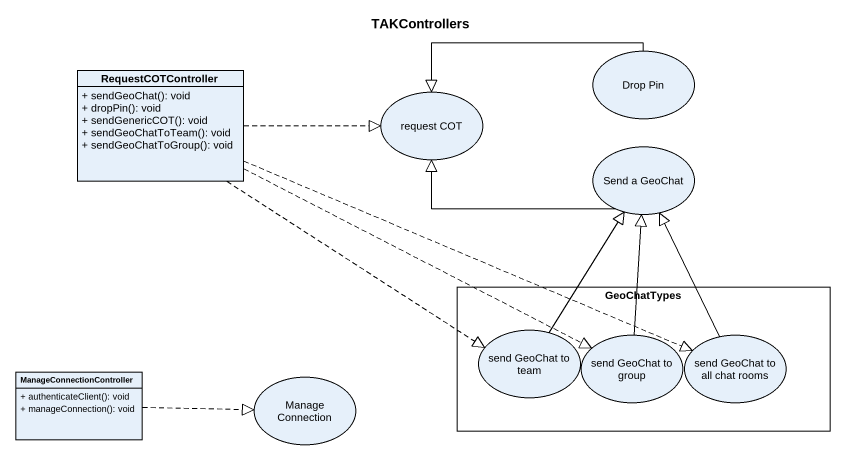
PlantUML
@startuml
title TAKControllers
allowmixing
hide circle
hide empty members
skinparam classAttributeIconSize 0
class RequestCOTController {
  + sendGeoChat(): void
  + dropPin(): void
  + sendGenericCOT(): void
  + sendGeoChatToTeam(): void
  + sendGeoChatToGroup(): void
}
usecase "Drop Pin" as Drop_Pin
usecase "request COT" as request_COT
usecase "Send a GeoChat" as Send_a_GeoChat
rectangle GeoChatTypes {
  usecase "send GeoChat to team" as send_GeoChat_to_team
  usecase "send GeoChat to group" as send_GeoChat_to_group
  usecase "send GeoChat to all chat rooms" as send_GeoChat_to_all_chat
}
class ManageConnectionController {
  + authenticateClient(): void
  + manageConnection(): void
}
usecase "Manage Connection" as Manage_Connection
RequestCOTController .right.|> request_COT
RequestCOTController ..|> send_GeoChat_to_team
RequestCOTController .right.|> send_GeoChat_to_group
RequestCOTController .right.|> send_GeoChat_to_all_chat
Drop_Pin -left-|> request_COT
Send_a_GeoChat -left-|> request_COT
send_GeoChat_to_team -up-|> Send_a_GeoChat
send_GeoChat_to_group -up-|> Send_a_GeoChat
send_GeoChat_to_all_chat -up-|> Send_a_GeoChat
ManageConnectionController .right.|> Manage_Connection
@enduml
